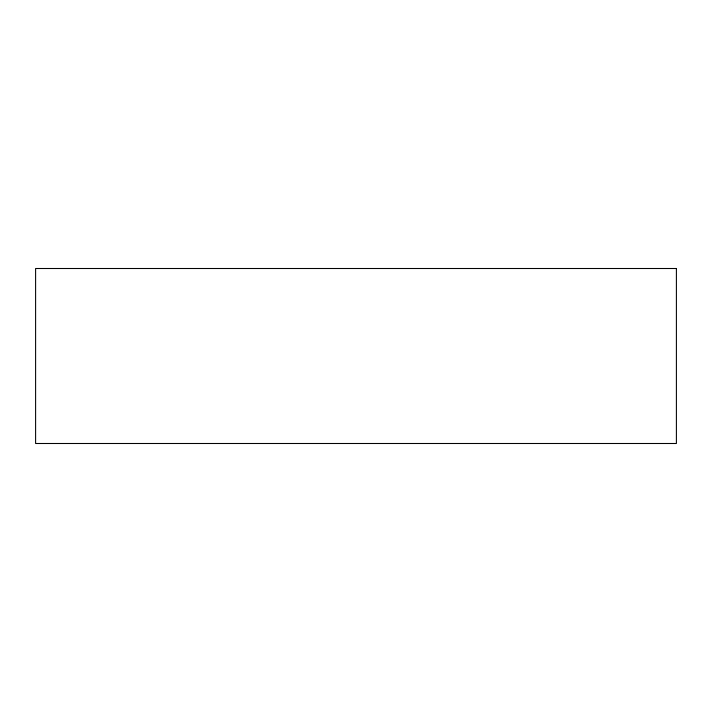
<?xml version="1.0" encoding="UTF-8"?>
<svg xmlns="http://www.w3.org/2000/svg" width="712" height="712" viewBox="0 0 712 712"><rect width="100%" height="100%" fill="white"/><g stroke="black" fill="none" stroke-linecap="round" stroke-linejoin="round"><path stroke-width="1.07" d="M676.4 268.504L35.6 268.504L35.6 443.496L676.4 443.496L676.4 268.504"/></g></svg>
